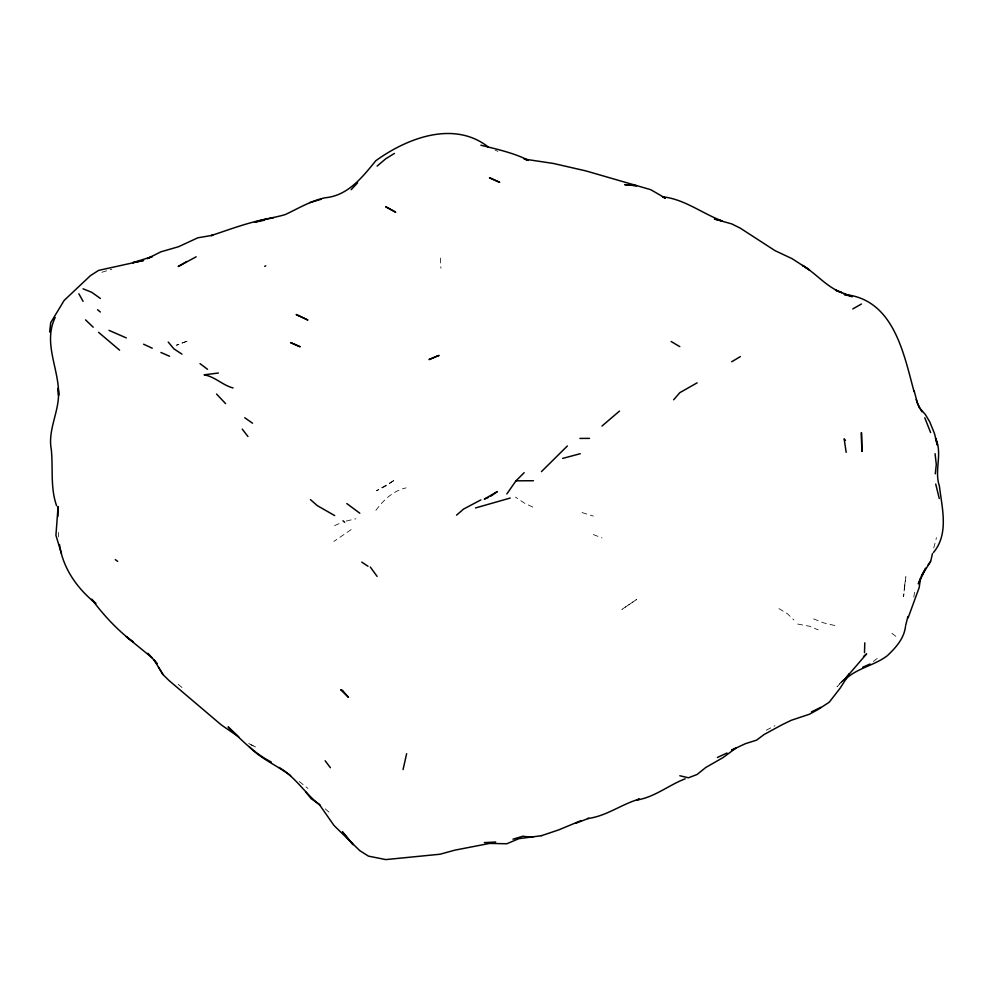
<?xml version="1.0" encoding="UTF-8"?>
<svg xmlns="http://www.w3.org/2000/svg" width="993" height="993" viewBox="0 0 993 993"><rect width="100%" height="100%" fill="white"/><g stroke="black" fill="none" stroke-linecap="round" stroke-linejoin="round"><path stroke-width="0.74" stroke-dasharray="4.96 3.72" d="M913.783 597.153L914.938 590.028M933.755 547.962L936.461 537.66M375.875 510.365C383.385 500.1 393.302 490.616 406.112 487.873M842.846 680.093L837.049 686.734L840.066 683.643M841.071 682.613L843.516 680.49M873.319 661.487L878.731 657.267M351.162 529.579L333.871 541.433M766.298 730.19L774.95 725.709M334.542 525.657L340.984 522.802M101.882 272.268L111.787 269.252M346.296 521.027L355.866 518.78M797.702 624.076L809.543 626.248L818.195 629.885M834.84 625.54L823.52 622.847L813.292 618.763M582.084 512.574L593.355 516.075M593.33 534.569L601.981 537.921M495.209 150.179L497.89 151.383M251.092 744.849L256.033 747.183L247.716 743.037M532.782 507.113L524.143 502.954L515.491 497.108M778.922 608.635L787.412 613.724L793.891 619.98M891.9 633.298L898.243 638.189M299.278 781.491L307.929 788.442M178.194 684.314L183.953 689.154M325.22 808.836L331.054 814.037M58.376 532.484L58.637 536.915M440.433 258.019L440.904 268.284M904.536 586.056L903.593 596.582L905.864 576.672L904.536 586.056M636.575 599.511L621.928 609.404L636.575 599.511M393.65 480.674L385.768 486.098L376.521 490.765L393.65 480.674M187.056 341.182L176.382 345.254L187.056 341.182"/><path stroke-width="1.49" d="M57.867 516.497L58.066 506.629L55.931 535.351L61.442 553.511M864.493 652.649L864.791 642.831M935.282 473.822L936.3 464.414L935.058 453.714M49.65 331.997L50.717 322.626L64.16 300.42L90.425 275.644L98.63 270.394L143.6 260.451L132.777 262.661L152.252 256.616L147.374 258.59L160.903 251.825L178.641 246.686L197.843 237.799L212.787 235.267L211.248 235.552C231.729 228.787 251.788 221.005 273.336 217.914M403.059 769.587L406.646 753.662M920.573 578.038L919.17 587.583L908.099 617.907M930.813 560.896L932.415 553.734M905.504 626.397C904.139 638.462 895.835 647.622 887.382 655.653C874.634 665.459 857.803 667.78 845.775 678.927M905.703 625.329L907.875 616.579M55.198 317.437C42.699 343.081 59.307 369.024 58.587 395.375L58.153 388.213C61.02 409.203 47.267 428.517 51.301 449.519C53.212 468.286 50.159 487.625 56.601 505.772M921.603 575.766L918.302 583.847L925.724 568.17L921.603 575.766L930.615 561.442L928.17 564.806M933.383 552.617C949.196 533.8 941.985 508.168 939.428 486.198M506.84 493.931L515.975 480.835L524.143 472.693M673.664 399.782L679.808 392.669L697.111 382.851M351.162 189.7L357.604 182.799M541.433 471.638L567.375 445.969M619.52 411.065L601.981 426.047M456.544 515.144L463.594 509.049L480.897 499.889M863.5 656.534L866.616 653.878L843.616 680.54L849.35 673.862L839.954 688.422L829.242 702.2L818.195 709.424L809.543 714.19L791.334 720.26L781.925 724.816L764.126 734.51L756.579 740.145L745.408 743.683L731.704 750.05L735.838 748.139L723.053 757.585L705.762 767.49L697.111 774.466L688.459 777.792L679.808 775.744M377.117 166.104L385.768 158.756L394.407 153.431M490.666 496.252L497.356 491.585L484.311 499.107L488.233 497.543M731.704 361.75L740.356 356.611M186.845 261.482L178.194 266.534L196.167 256.802M264.684 266.397L265.776 265.764M852.788 308.935L861.428 304.019M541.433 835.696L558.736 829.887L580.967 820.628M811.455 711.907L820.839 707.339M717.405 757.473L726.975 753.004M488.494 147.175C454.111 119.992 407.229 137.99 375.764 160.767C362.383 177.201 347.922 195.72 325.22 197.756C310.834 200.772 298.384 208.418 285.301 214.55C275.198 217.641 264.56 218.671 254.568 222.308L264.684 220.123M862.669 667.222L870.079 664.007M685.182 778.81C668.574 785.153 654.623 797.292 636.575 800.073L639.331 799.08C621.519 804.131 605.991 816.432 587.558 818.517M576.027 823.185L588.7 818.331M475.498 507.957L510.228 498.039M580.26 453.702L562.659 458.418M309.866 202.609L321.26 199.208M512.996 839.184L523.311 836.106M334.579 826.052L359.814 850.666L368.465 856.127L385.768 859.59L440.036 854.228L454.955 850.132L489.549 843.429L506.84 843.752L518.917 838.651L541.21 835.758M533.452 480.724L515.975 480.835M218.373 373.02L204.148 374.845C214.91 376.608 222.618 385.272 233.057 387.953M484.311 842.598L495.73 842.039M579.937 438.422L589.494 438.385M524.143 836.429L532.782 837.298M480.897 145.214C497.009 149.26 513.033 152.699 528.127 160.134M528.239 160.444L524.143 159.066L553.386 163.46L585.796 170.883L650.676 189.663L665.136 198.004M83.064 288.802L91.716 292.302L100.355 298.434M109.007 330.346L126.31 337.918M160.903 352.465L169.555 356.251M143.6 344.223L152.252 348.208M665.087 198.178L662.517 196.788C684.661 199.134 702.026 213.483 722.122 220.918L714.401 219.031L731.704 223.897L740.356 228.204L774.95 250.608L792.24 258.751L809.543 269.997L802.58 265.429C816.345 273.634 826.449 286.903 841.816 292.712L835.485 290.13L852.255 296.671L844.137 294.449C893.588 299.017 903.556 352.937 914.069 391.664M334.691 515.59L317.326 505.648L310.437 499.628M271.201 761.966C254.493 753.501 241.324 739.872 228.117 726.913L238.742 736.88L221.439 725.039L169.046 680.553L163.038 674.619L153.989 659.861L157.08 663.659L148.007 653.332M671.169 341.53L679.808 346.656M181.93 354.129L173.849 348.804L168.227 342.064M361.762 562.125L368.018 566.258M290.626 775.645C277.221 765.566 261.221 759.074 249.417 746.922M320.28 805.385C305.248 794.015 295.765 777.072 278.996 767.452M244.737 417.73L252.52 423.217M359.814 513.232L346.805 503.563M115.287 559.63L117.658 561.343M200.04 363.649L207.537 369.297M119.607 350.157L98.58 332.345M97.575 309.729L100.355 312.013M152.252 657.912L126.31 636.699L133.099 641.962C117.224 629.934 103.607 615.188 91.716 599.238L95.899 603.533C77.342 588.725 62.869 568.43 59.506 544.549M342.995 520.779L344.67 522.293M85.559 319.883L93.218 327.194M216.561 394.047L225.572 403.605M247.94 436.498L242.267 429.137M845.465 440.396L844.137 438.819L846.173 452.336M305.707 791.967L311.243 798.757L319.138 804.193L333.871 825.307M325.145 760.775L330.408 767.726M370.327 567.077L377.117 576.412M158.532 667.222L163.038 674.619M78.869 293.791L83.089 301.338M921.976 411.847L917.557 403.667L914.143 390.758M924.793 417.83L930.615 432.551M916.154 399.583L919.307 407.751L925.228 414.317L929.684 421.727L934.438 433.382L937.429 445.1L935.518 438.335C942.854 453.491 934.09 470.099 939.266 485.602M935.716 484.05L939.266 498.498M437.28 356.065L429.001 359.578L439.117 355.432L437.28 356.065M630.332 185.12L624.696 184.648L636.575 185.716L630.332 185.12M299.985 346.706L290.626 342.61L299.985 346.706M499.566 182.302L489.549 177.759L499.566 182.302M395.574 212.142L385.768 206.78L395.574 212.142M342.523 690.495L340.686 689.763L348.518 697.347L342.523 690.495M299.278 315.923L296.162 314.533L307.929 320.069L299.278 315.923M352.987 844.571L342.523 831.935L352.987 844.571M861.874 451.405L861.428 432.65L861.874 451.405"/></g></svg>
